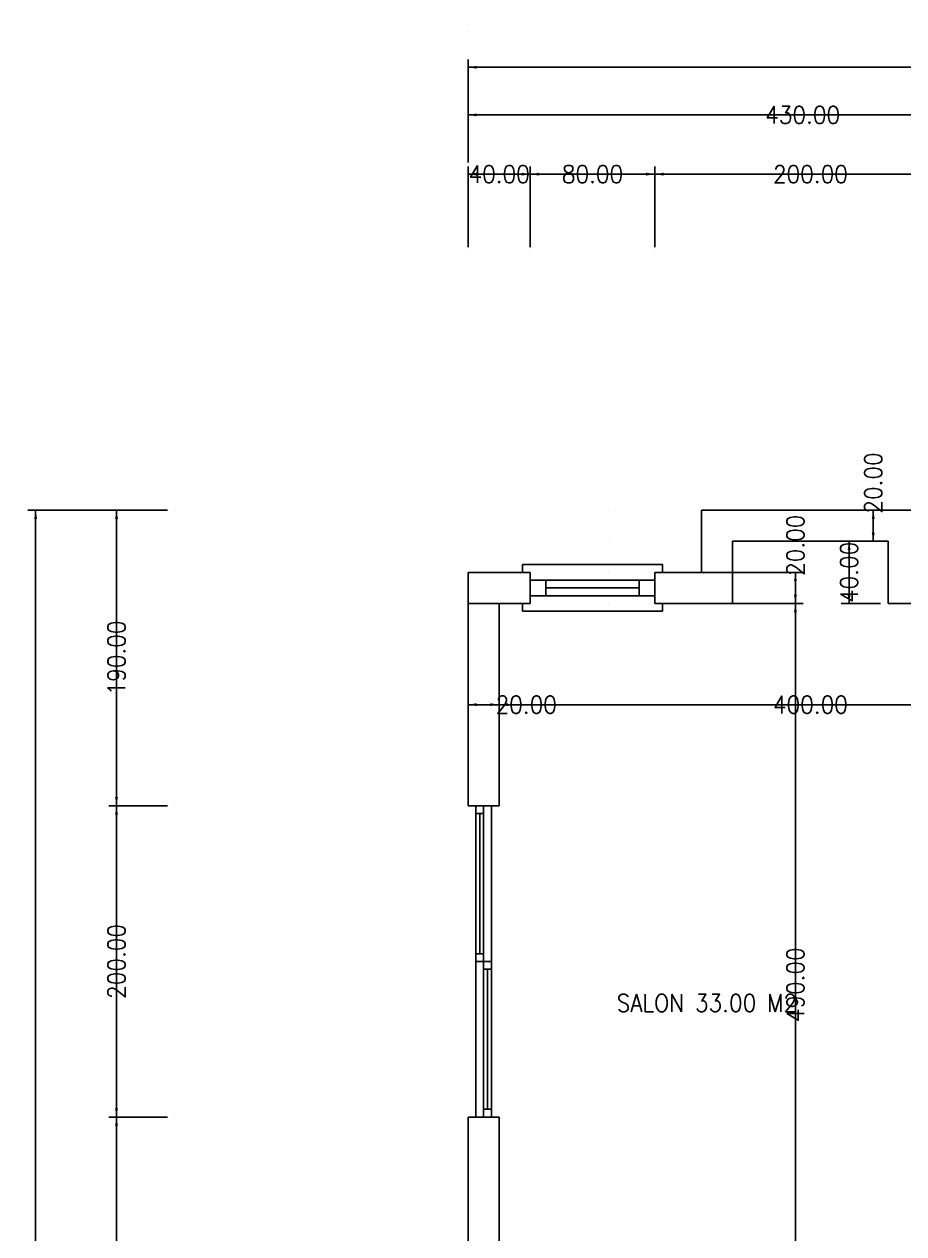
# Model space of a CAD drawing. Header units: millimetres. Extents: x -298 to 14912, y -1297 to 14957.
# Drawn here: x -298 to 5354, y 7185 to 14957 of the extents above; entities that cross this region are included whole.
import ezdxf

# ---------------------------------------------------------------- set-up
doc = ezdxf.new("R2010")
doc.units = ezdxf.units.MM
doc.layers.get('0').update_dxf_attribs({"linetype": 'CONTINUOUS'})
doc.layers.add('DIMENSIONS', color=3, linetype='CONTINUOUS')
doc.styles.get("Standard").update_dxf_attribs({"font": 'STANDARD'})
doc.dimstyles.get("Standard").update_dxf_attribs({"dimtxt": 112, "dimasz": 56, "dimexe": 50, "dimexo": 50, "dimgap": 0.0625, "dimtad": 0, "dimtoh": 1, "dimdec": 4, "dimzin": 1, "dimdsep": 46, "dimtxsty": 'STANDARD', "dimcen": 0.09, "dimadec": 0, "dimazin": 0, "dimtfac": 1, "dimtdec": 4, "dimtofl": 0, "dimtmove": 0, "dimatfit": 3, "dimfxl": 1, "dimtolj": 1, "dimtzin": 0, "dimarcsym": 0})

# ---------------------------------------------------------------- blocks, each defined once
blk = doc.blocks.new('*D1')
at = {"layer": 'DIMENSIONS', "color": 0, "linetype": 'ByBlock', "lineweight": -2}
for p, q in [((2553.9, 10402), (2553.9, 10634.7)), ((2553.9, 10584.7), (2753.9, 10584.7)), ((2753.9, 10402), (2753.9, 10634.7))]:
    blk.add_line(p, q, dxfattribs=at)
for points in [[(2553.9, 10584.7), (2609.9, 10594), (2609.9, 10575.4)], [(2753.9, 10584.7), (2697.9, 10575.4), (2697.9, 10594)]]:
    blk.add_solid(points, dxfattribs=at)
at = {"layer": 'DIMENSIONS', "color": 0, "linetype": 'CONTINUOUS', "lineweight": -2, "insert": (2928.1, 10584.7), "char_height": 112, "width": 348.444, "attachment_point": 5}
blk.add_mtext('20.00', dxfattribs=at)
blk = doc.blocks.new('*D2')
at = {"layer": 'DIMENSIONS', "color": 0, "linetype": 'ByBlock', "lineweight": -2}
for p, q in [((2753.9, 10402), (2753.9, 10634.7)), ((2753.9, 10584.7), (6753.9, 10584.7)), ((6753.9, 10402), (6753.9, 10634.7))]:
    blk.add_line(p, q, dxfattribs=at)
for points in [[(2753.9, 10584.7), (2809.9, 10594), (2809.9, 10575.4)], [(6753.9, 10584.7), (6697.9, 10575.4), (6697.9, 10594)]]:
    blk.add_solid(points, dxfattribs=at)
at = {"layer": 'DIMENSIONS', "color": 0, "linetype": 'CONTINUOUS', "lineweight": -2, "insert": (4753.9, 10584.7), "char_height": 112, "width": 448, "attachment_point": 5}
blk.add_mtext('400.00', dxfattribs=at)
blk = doc.blocks.new('*D30')
at = {"layer": 'DIMENSIONS', "color": 0, "linetype": 'ByBlock', "lineweight": -2}
for p, q in [((3803.9, 11234.7), (4707.4, 11234.7)), ((4657.4, 6334.7), (4657.4, 11234.7)), ((3803.9, 6334.7), (4707.4, 6334.7))]:
    blk.add_line(p, q, dxfattribs=at)
for points in [[(4657.4, 11234.7), (4666.8, 11178.7), (4648.1, 11178.7)], [(4657.4, 6334.7), (4648.1, 6390.7), (4666.8, 6390.7)]]:
    blk.add_solid(points, dxfattribs=at)
at = {"layer": 'DIMENSIONS', "color": 0, "linetype": 'CONTINUOUS', "lineweight": -2, "insert": (4657.4, 8784.7), "char_height": 112, "width": 448, "attachment_point": 5, "rotation": 90}
blk.add_mtext('490.00', dxfattribs=at)
blk = doc.blocks.new('*D31')
at = {"layer": 'DIMENSIONS', "color": 0, "linetype": 'ByBlock', "lineweight": -2}
for p, q in [((3803.9, 11434.7), (4707.4, 11434.7)), ((4657.4, 11234.7), (4657.4, 11434.7)), ((3803.9, 11234.7), (4707.4, 11234.7))]:
    blk.add_line(p, q, dxfattribs=at)
for points in [[(4657.4, 11434.7), (4666.8, 11378.7), (4648.1, 11378.7)], [(4657.4, 11234.7), (4648.1, 11290.7), (4666.8, 11290.7)]]:
    blk.add_solid(points, dxfattribs=at)
at = {"layer": 'DIMENSIONS', "color": 0, "linetype": 'CONTINUOUS', "lineweight": -2, "insert": (4657.4, 11609), "char_height": 112, "width": 348.444, "attachment_point": 5, "rotation": 90}
blk.add_mtext('20.00', dxfattribs=at)
blk = doc.blocks.new('*D32')
at = {"layer": 'DIMENSIONS', "color": 0, "linetype": 'ByBlock', "lineweight": -2}
for p, q in [((4303.9, 11834.7), (5207.4, 11834.7)), ((5157.4, 11634.7), (5157.4, 11834.7)), ((4303.9, 11634.7), (5207.4, 11634.7))]:
    blk.add_line(p, q, dxfattribs=at)
for points in [[(5157.4, 11834.7), (5166.8, 11778.7), (5148.1, 11778.7)], [(5157.4, 11634.7), (5148.1, 11690.7), (5166.8, 11690.7)]]:
    blk.add_solid(points, dxfattribs=at)
at = {"layer": 'DIMENSIONS', "color": 0, "linetype": 'CONTINUOUS', "lineweight": -2, "insert": (5157.4, 12009), "char_height": 112, "width": 348.444, "attachment_point": 5, "rotation": 90}
blk.add_mtext('20.00', dxfattribs=at)
blk = doc.blocks.new('*D33')
at = {"layer": 'DIMENSIONS', "color": 0, "linetype": 'ByBlock', "lineweight": -2}
for p, q in [((5203.9, 11634.7), (4952.4, 11634.7)), ((5002.4, 11234.7), (5002.4, 11634.7)), ((5203.9, 11234.7), (4952.4, 11234.7))]:
    blk.add_line(p, q, dxfattribs=at)
for points in [[(5002.4, 11634.7), (5011.7, 11578.7), (4993, 11578.7)], [(5002.4, 11234.7), (4993, 11290.7), (5011.7, 11290.7)]]:
    blk.add_solid(points, dxfattribs=at)
at = {"layer": 'DIMENSIONS', "color": 0, "linetype": 'CONTINUOUS', "lineweight": -2, "insert": (5002.4, 11434.7), "char_height": 112, "width": 360.889, "attachment_point": 5, "rotation": 90}
blk.add_mtext('40.00', dxfattribs=at)
blk = doc.blocks.new('*D60')
at = {"layer": 'DIMENSIONS', "color": 0, "linetype": 'ByBlock', "lineweight": -2}
for p, q in [((2553.9, 13524.2), (2553.9, 14043.6)), ((2553.9, 13993.6), (2953.9, 13993.6)), ((2953.9, 13524.2), (2953.9, 14043.6))]:
    blk.add_line(p, q, dxfattribs=at)
for points in [[(2553.9, 13993.6), (2609.9, 14002.9), (2609.9, 13984.2)], [(2953.9, 13993.6), (2897.9, 13984.2), (2897.9, 14002.9)]]:
    blk.add_solid(points, dxfattribs=at)
at = {"layer": 'DIMENSIONS', "color": 0, "linetype": 'CONTINUOUS', "lineweight": -2, "insert": (2753.9, 13993.6), "char_height": 112, "width": 360.889, "attachment_point": 5}
blk.add_mtext('40.00', dxfattribs=at)
blk = doc.blocks.new('*D61')
at = {"layer": 'DIMENSIONS', "color": 0, "linetype": 'ByBlock', "lineweight": -2}
for p, q in [((2953.9, 13524.2), (2953.9, 14043.6)), ((2953.9, 13993.6), (3753.9, 13993.6)), ((3753.9, 13524.2), (3753.9, 14043.6))]:
    blk.add_line(p, q, dxfattribs=at)
for points in [[(2953.9, 13993.6), (3009.9, 14002.9), (3009.9, 13984.2)], [(3753.9, 13993.6), (3697.9, 13984.2), (3697.9, 14002.9)]]:
    blk.add_solid(points, dxfattribs=at)
at = {"layer": 'DIMENSIONS', "color": 0, "linetype": 'CONTINUOUS', "lineweight": -2, "insert": (3353.9, 13993.6), "char_height": 112, "width": 348.444, "attachment_point": 5}
blk.add_mtext('80.00', dxfattribs=at)
blk = doc.blocks.new('*D62')
at = {"layer": 'DIMENSIONS', "color": 0, "linetype": 'ByBlock', "lineweight": -2}
for p, q in [((3753.9, 13524.2), (3753.9, 14043.6)), ((3753.9, 13993.6), (5753.9, 13993.6)), ((5753.9, 13524.2), (5753.9, 14043.6))]:
    blk.add_line(p, q, dxfattribs=at)
for points in [[(3753.9, 13993.6), (3809.9, 14002.9), (3809.9, 13984.2)], [(5753.9, 13993.6), (5697.9, 13984.2), (5697.9, 14002.9)]]:
    blk.add_solid(points, dxfattribs=at)
at = {"layer": 'DIMENSIONS', "color": 0, "linetype": 'CONTINUOUS', "lineweight": -2, "insert": (4753.9, 13993.6), "char_height": 112, "width": 435.556, "attachment_point": 5}
blk.add_mtext('200.00', dxfattribs=at)
blk = doc.blocks.new('*D67')
at = {"layer": 'DIMENSIONS', "color": 0, "linetype": 'ByBlock', "lineweight": -2}
for p, q in [((2553.9, 14069), (2553.9, 14424.2)), ((6853.9, 14069), (6853.9, 14424.2)), ((2553.9, 14374.2), (6853.9, 14374.2))]:
    blk.add_line(p, q, dxfattribs=at)
for points in [[(2553.9, 14374.2), (2609.9, 14383.5), (2609.9, 14364.9)], [(6853.9, 14374.2), (6797.9, 14364.9), (6797.9, 14383.5)]]:
    blk.add_solid(points, dxfattribs=at)
at = {"layer": 'DIMENSIONS', "color": 0, "linetype": 'CONTINUOUS', "lineweight": -2, "insert": (4703.9, 14374.2), "char_height": 112, "width": 448, "attachment_point": 5}
blk.add_mtext('430.00', dxfattribs=at)
blk = doc.blocks.new('*D69')
at = {"layer": 'DIMENSIONS', "color": 0, "linetype": 'ByBlock', "lineweight": -2}
for p, q in [((2553.9, 14419.3), (2553.9, 14730.4)), ((11453.9, 14419.3), (11453.9, 14730.4)), ((2553.9, 14680.4), (11453.9, 14680.4))]:
    blk.add_line(p, q, dxfattribs=at)
for points in [[(2553.9, 14680.4), (2609.9, 14689.8), (2609.9, 14671.1)], [(11453.9, 14680.4), (11397.9, 14671.1), (11397.9, 14689.8)]]:
    blk.add_solid(points, dxfattribs=at)
at = {"layer": 'DIMENSIONS', "color": 0, "linetype": 'CONTINUOUS', "lineweight": -2, "insert": (7003.9, 14680.4), "char_height": 112, "width": 435.556, "attachment_point": 5}
blk.add_mtext('890.00', dxfattribs=at)
blk = doc.blocks.new('*D76')
at = {"layer": 'DIMENSIONS', "color": 0, "linetype": 'ByBlock', "lineweight": -2}
for p, q in [((623.6, 11834.7), (245.4, 11834.7)), ((295.4, 11834.7), (295.4, 9934.7)), ((623.6, 9934.7), (245.4, 9934.7))]:
    blk.add_line(p, q, dxfattribs=at)
for points in [[(295.4, 11834.7), (304.7, 11778.7), (286.1, 11778.7)], [(295.4, 9934.7), (286.1, 9990.7), (304.7, 9990.7)]]:
    blk.add_solid(points, dxfattribs=at)
at = {"layer": 'DIMENSIONS', "color": 0, "linetype": 'CONTINUOUS', "lineweight": -2, "insert": (295.4, 10884.7), "char_height": 112, "width": 410.667, "attachment_point": 5, "rotation": 90}
blk.add_mtext('190.00', dxfattribs=at)
blk = doc.blocks.new('*D77')
at = {"layer": 'DIMENSIONS', "color": 0, "linetype": 'ByBlock', "lineweight": -2}
for p, q in [((623.6, 9934.7), (245.4, 9934.7)), ((295.4, 9934.7), (295.4, 7934.7)), ((623.6, 7934.7), (245.4, 7934.7))]:
    blk.add_line(p, q, dxfattribs=at)
for points in [[(295.4, 9934.7), (304.7, 9878.7), (286.1, 9878.7)], [(295.4, 7934.7), (286.1, 7990.7), (304.7, 7990.7)]]:
    blk.add_solid(points, dxfattribs=at)
at = {"layer": 'DIMENSIONS', "color": 0, "linetype": 'CONTINUOUS', "lineweight": -2, "insert": (295.4, 8934.7), "char_height": 112, "width": 435.556, "attachment_point": 5, "rotation": 90}
blk.add_mtext('200.00', dxfattribs=at)
blk = doc.blocks.new('*D78')
at = {"layer": 'DIMENSIONS', "color": 0, "linetype": 'ByBlock', "lineweight": -2}
for p, q in [((623.6, 7934.7), (245.4, 7934.7)), ((295.4, 7934.7), (295.4, 5834.7)), ((623.6, 5834.7), (245.4, 5834.7))]:
    blk.add_line(p, q, dxfattribs=at)
for points in [[(295.4, 7934.7), (304.7, 7878.7), (286.1, 7878.7)], [(295.4, 5834.7), (286.1, 5890.7), (304.7, 5890.7)]]:
    blk.add_solid(points, dxfattribs=at)
at = {"layer": 'DIMENSIONS', "color": 0, "linetype": 'CONTINUOUS', "lineweight": -2, "insert": (295.4, 6884.7), "char_height": 112, "width": 410.667, "attachment_point": 5, "rotation": 90}
blk.add_mtext('210.00', dxfattribs=at)
blk = doc.blocks.new('*D83')
at = {"layer": 'DIMENSIONS', "color": 0, "linetype": 'ByBlock', "lineweight": -2}
for p, q in [((245.4, 11834.7), (-274.2, 11834.7)), ((-224.2, 934.7), (-224.2, 11834.7)), ((245.4, 934.7), (-274.2, 934.7))]:
    blk.add_line(p, q, dxfattribs=at)
for points in [[(-224.2, 11834.7), (-214.9, 11778.7), (-233.5, 11778.7)], [(-224.2, 934.7), (-233.5, 990.7), (-214.9, 990.7)]]:
    blk.add_solid(points, dxfattribs=at)
at = {"layer": 'DIMENSIONS', "color": 0, "linetype": 'CONTINUOUS', "lineweight": -2, "insert": (-224.2, 6384.7), "char_height": 112, "width": 497.778, "attachment_point": 5, "rotation": 90}
blk.add_mtext('1090.00', dxfattribs=at)

msp = doc.modelspace()

# ---------------------------------------------------------------- linework, layer by layer
at = {"linetype": 'CONTINUOUS'}
for p, q in [((2553.8612, 14957.1333), (2553.8612, 14957.1333)), ((2553.8612, 14957.1333), (2553.8612, 14957.1333)), ((2553.8612, 13474.2191), (2553.8612, 13474.2191)), ((2553.8612, 13474.2191), (2553.8612, 13474.2191)), ((2953.8612, 13474.2191), (2953.8612, 13474.2191)), ((3753.8612, 13474.2191), (3753.8612, 13474.2191)), ((3753.8612, 13474.2191), (3753.8612, 13474.2191)), ((3753.8612, 13474.2191), (3753.8612, 13474.2191)), ((673.6354, 11834.7006), (673.6354, 11834.7006)), ((673.6354, 11834.7006), (673.6354, 11834.7006)), ((673.6354, 11834.7006), (673.6354, 11834.7006)), ((3453.8612, 11834.7006), (3453.8612, 11834.7006)), ((3453.8612, 11834.7006), (3453.8612, 11834.7006)), ((4053.8612, 11434.7006), (4053.8612, 11834.7006)), ((4053.8612, 11834.7006), (5453.8612, 11834.7006)), ((4053.8612, 11834.7006), (4053.8612, 11834.7006)), ((4053.8612, 11834.7006), (4053.8612, 11834.7006)), ((4053.8612, 11834.7006), (4053.8612, 11834.7006)), ((4253.8612, 11834.7006), (4253.8612, 11834.7006)), ((4357.4272, 11834.7006), (4357.4272, 11834.7006)), ((4357.4272, 11834.7006), (4357.4272, 11834.7006)), ((5253.8612, 11834.7006), (5253.8612, 11834.7006)), ((3453.8612, 11634.7006), (3453.8612, 11634.7006)), ((4053.8612, 11634.7006), (4053.8612, 11634.7006)), ((4053.8612, 11634.7006), (4053.8612, 11634.7006)), ((4053.8612, 11634.7006), (4053.8612, 11634.7006)), ((4253.8612, 11634.7006), (5253.8612, 11634.7006)), ((4253.8612, 11434.7006), (4253.8612, 11634.7006)), ((4253.8612, 11634.7006), (4253.8612, 11634.7006)), ((4253.8612, 11634.7006), (4253.8612, 11634.7006)), ((4357.4272, 11634.7006), (4357.4272, 11634.7006)), ((4357.4272, 11634.7006), (4357.4272, 11634.7006)), ((5253.8612, 11634.7006), (5253.8612, 11634.7006)), ((5253.8612, 11634.7006), (5253.8612, 11434.7006)), ((5253.8612, 11634.7006), (5253.8612, 11634.7006)), ((2553.8612, 11434.7006), (2553.8612, 11434.7006)), ((2553.8612, 11434.7006), (2953.8612, 11434.7006)), ((2553.8612, 9934.7006), (2553.8612, 11434.7006)), ((2553.8612, 11434.7006), (2553.8612, 11434.7006)), ((2553.8612, 11434.7006), (2553.8612, 11434.7006)), ((2553.8612, 11434.7006), (2553.8612, 11434.7006)), ((2753.8612, 11434.7006), (2753.8612, 11434.7006)), ((2903.8612, 11434.7006), (2903.8612, 11484.7006)), ((2903.8612, 11484.7006), (2903.8612, 11484.7006)), ((2903.8612, 11484.7006), (3803.8612, 11484.7006)), ((2953.8612, 11434.7006), (2903.8612, 11434.7006)), ((2953.8612, 11484.7006), (2953.8612, 11484.7006)), ((2953.8612, 11484.7006), (2953.8612, 11484.7006)), ((2953.8612, 11434.7006), (2953.8612, 11234.7006)), ((2953.8612, 11434.7006), (2953.8612, 11434.7006)), ((2953.8612, 11434.7006), (2953.8612, 11434.7006)), ((2953.8612, 11434.7006), (2953.8612, 11434.7006)), ((2953.8612, 11434.7006), (2953.8612, 11434.7006)), ((3453.8612, 11484.7006), (3453.8612, 11484.7006)), ((3453.8612, 11484.7006), (3453.8612, 11484.7006)), ((3453.8612, 11434.7006), (3453.8612, 11434.7006)), ((3453.8612, 11434.7006), (3453.8612, 11434.7006)), ((3753.8612, 11484.7006), (3753.8612, 11484.7006)), ((3753.8612, 11484.7006), (3753.8612, 11484.7006)), ((4053.8612, 11434.7006), (3753.8612, 11434.7006)), ((3753.8612, 11434.7006), (3753.8612, 11434.7006)), ((3753.8612, 11434.7006), (3753.8612, 11434.7006)), ((3753.8612, 11434.7006), (3753.8612, 11234.7006)), ((3753.8612, 11434.7006), (4053.8612, 11434.7006)), ((3753.8612, 11434.7006), (3803.8612, 11434.7006)), ((3753.8612, 11434.7006), (3753.8612, 11434.7006)), ((3753.8612, 11434.7006), (3753.8612, 11434.7006)), ((3753.8612, 11434.7006), (3753.8612, 11434.7006)), ((3753.8612, 11434.7006), (3753.8612, 11434.7006)), ((3753.8612, 11434.7006), (3753.8612, 11434.7006)), ((3753.8612, 11434.7006), (3753.8612, 11434.7006)), ((3753.8612, 11434.7006), (3753.8612, 11434.7006)), ((3803.8612, 11434.7006), (3803.8612, 11484.7006)), ((3803.8612, 11434.7006), (3803.8612, 11434.7006)), ((3803.8612, 11434.7006), (3803.8612, 11434.7006)), ((3803.8612, 11434.7006), (3803.8612, 11434.7006)), ((3803.8612, 11434.7006), (3803.8612, 11434.7006)), ((3803.8612, 11434.7006), (3803.8612, 11434.7006)), ((4053.8612, 11434.7006), (4053.8612, 11434.7006)), ((4053.8612, 11434.7006), (4053.8612, 11434.7006)), ((4053.8612, 11434.7006), (4053.8612, 11434.7006)), ((4253.8612, 11434.7006), (4253.8612, 11234.7006)), ((5253.8612, 11434.7006), (5253.8612, 11234.7006)), ((2953.8612, 11384.7006), (3753.8612, 11384.7006)), ((3053.8612, 11384.7006), (3053.8612, 11284.7006)), ((3453.8612, 11384.7006), (3453.8612, 11384.7006)), ((3453.8612, 11384.7006), (3453.8612, 11384.7006)), ((3653.8612, 11384.7006), (3653.8612, 11284.7006)), ((2953.8612, 11284.7006), (3753.8612, 11284.7006)), ((3053.8612, 11334.7006), (3653.8612, 11334.7006)), ((3453.8612, 11334.7006), (3453.8612, 11334.7006)), ((3453.8612, 11334.7006), (3453.8612, 11334.7006)), ((3453.8612, 11284.7006), (3453.8612, 11284.7006)), ((3453.8612, 11284.7006), (3453.8612, 11284.7006)), ((3453.8612, 11284.7006), (3453.8612, 11284.7006)), ((2553.8612, 11234.7006), (2553.8612, 11234.7006)), ((2753.8612, 11234.7006), (2553.8612, 11234.7006)), ((2753.8612, 11234.7006), (2753.8612, 11234.7006)), ((2753.8612, 11234.7006), (2953.8612, 11234.7006)), ((2753.8612, 9934.7006), (2753.8612, 11234.7006)), ((2753.8612, 11234.7006), (2753.8612, 11234.7006)), ((2953.8612, 11234.7006), (2903.8612, 11234.7006)), ((2903.8612, 11234.7006), (2903.8612, 11184.7006)), ((3453.8612, 11234.7006), (3453.8612, 11234.7006)), ((3753.8612, 11234.7006), (4053.8612, 11234.7006)), ((3753.8612, 11234.7006), (3803.8612, 11234.7006)), ((3753.8612, 11234.7006), (3753.8612, 11234.7006)), ((3803.8612, 11234.7006), (3803.8612, 11234.7006)), ((3803.8612, 11234.7006), (3803.8612, 11234.7006)), ((3803.8612, 11234.7006), (3803.8612, 11184.7006)), ((4053.8612, 11234.7006), (4253.8612, 11234.7006)), ((4253.8612, 11234.7006), (4253.8612, 11234.7006)), ((4253.8612, 11234.7006), (4253.8612, 11234.7006)), ((4357.4272, 11234.7006), (4357.4272, 11234.7006)), ((5453.8612, 11234.7006), (5253.8612, 11234.7006)), ((2903.8612, 11184.7006), (2903.8612, 11184.7006)), ((2903.8612, 11184.7006), (3803.8612, 11184.7006)), ((3453.8612, 11184.7006), (3453.8612, 11184.7006)), ((3453.8612, 11184.7006), (3453.8612, 11184.7006)), ((2553.8612, 10351.9816), (2553.8612, 10351.9816)), ((2753.8612, 10351.9816), (2753.8612, 10351.9816)), ((2753.8612, 10351.9816), (2753.8612, 10351.9816)), ((673.6354, 9934.7006), (673.6354, 9934.7006)), ((673.6354, 9934.7006), (673.6354, 9934.7006)), ((673.6354, 9934.7006), (673.6354, 9934.7006)), ((2553.8612, 9934.7006), (2753.8612, 9934.7006)), ((2553.8612, 9934.7006), (2553.8612, 9934.7006)), ((2553.8612, 9934.7006), (2553.8612, 9934.7006)), ((2603.8612, 8934.7006), (2603.8612, 9934.7006)), ((2603.8612, 9934.7006), (2603.8612, 9934.7006)), ((2653.8612, 9884.7006), (2603.8612, 9884.7006)), ((2628.8612, 9884.7006), (2628.8612, 8984.7006)), ((2653.8612, 7934.7006), (2653.8612, 9934.7006)), ((2653.8612, 9934.7006), (2653.8612, 9884.7006)), ((2703.8612, 9934.7006), (2703.8612, 9934.7006)), ((2703.8612, 9934.7006), (2703.8612, 9934.7006)), ((2703.8612, 8934.7006), (2703.8612, 9934.7006)), ((2653.8612, 8984.7006), (2603.8612, 8984.7006)), ((2603.8612, 8959.7006), (2603.8612, 8959.7006)), ((2653.8612, 8934.7006), (2653.8612, 8984.7006)), ((2653.8612, 8984.7006), (2653.8612, 8984.7006)), ((2653.8612, 8984.7006), (2653.8612, 8984.7006)), ((2703.8612, 8959.7006), (2703.8612, 8959.7006)), ((2703.8612, 8959.7006), (2703.8612, 8959.7006)), ((2603.8612, 8934.7006), (2603.8612, 8934.7006)), ((2603.8612, 8934.7006), (2603.8612, 8934.7006)), ((2703.8612, 8934.7006), (2603.8612, 8934.7006)), ((2603.8612, 8934.7006), (2603.8612, 7934.7006)), ((2603.8612, 8909.7006), (2603.8612, 8909.7006)), ((2603.8612, 8909.7006), (2603.8612, 8909.7006)), ((2603.8612, 8884.7006), (2603.8612, 8884.7006)), ((2653.8612, 8934.7006), (2653.8612, 8934.7006)), ((2653.8612, 8909.7006), (2653.8612, 8909.7006)), ((2703.8612, 8884.7006), (2653.8612, 8884.7006)), ((2678.8612, 8884.7006), (2678.8612, 7984.7006)), ((2703.8612, 8934.7006), (2703.8612, 8934.7006)), ((2703.8612, 8934.7006), (2703.8612, 8909.7006)), ((2703.8612, 7984.7006), (2703.8612, 8909.7006)), ((2703.8612, 8909.7006), (2703.8612, 8909.7006)), ((2703.8612, 8909.7006), (2703.8612, 8909.7006)), ((2703.8612, 8884.7006), (2703.8612, 8884.7006)), ((673.6354, 7934.7006), (673.6354, 7934.7006)), ((673.6354, 7934.7006), (673.6354, 7934.7006)), ((673.6354, 7934.7006), (673.6354, 7934.7006)), ((2553.8612, 6134.7006), (2553.8612, 7934.7006)), ((2553.8612, 7934.7006), (2553.8612, 7934.7006)), ((2553.8612, 7934.7006), (2553.8612, 7934.7006)), ((2553.8612, 7934.7006), (2753.8612, 7934.7006)), ((2553.8612, 6134.7006), (2553.8612, 7934.7006)), ((2553.8612, 7934.7006), (2553.8612, 7934.7006)), ((2553.8612, 7934.7006), (2553.8612, 7934.7006)), ((2553.8612, 7934.7006), (2553.8612, 7934.7006)), ((2553.8612, 7934.7006), (2553.8612, 7934.7006)), ((2603.8612, 7934.7006), (2603.8612, 7934.7006)), ((2703.8612, 7984.7006), (2653.8612, 7984.7006)), ((2703.8612, 7934.7006), (2653.8612, 7934.7006)), ((2703.8612, 7934.7006), (2703.8612, 7984.7006)), ((2703.8612, 7934.7006), (2703.8612, 7934.7006)), ((2703.8612, 7934.7006), (2703.8612, 7934.7006)), ((2753.8612, 6334.7006), (2753.8612, 7934.7006))]:
    msp.add_line(p, q, dxfattribs=at)

# ---------------------------------------------------------------- texts
msp.add_text('SALON 33.00 M2', height=112).set_placement((3509.3981, 8611.9951))

# ---------------------------------------------------------------- dimensions: what is measured, and where the dimension line sits
at = {"layer": 'DIMENSIONS'}
for p1, p2, distance, text, picture, middle in [((2553.8612, 14369.2949), (11453.8612, 14369.2949), 311.1496, '890.00', '*D69', (7003.8612, 14680.4445)), ((2553.8612, 14018.989), (6853.8612, 14018.989), 355.2007, '430.00', '*D67', (4703.8612, 14374.1897)), ((2553.8612, 13474.2191), (2953.8612, 13474.2191), 519.3485, '40.00', '*D60', (2753.8612, 13993.5676)), ((2953.8612, 13474.2191), (3753.8612, 13474.2191), 519.3485, '80.00', '*D61', (3353.8612, 13993.5676)), ((3753.8612, 13474.2191), (5753.8612, 13474.2191), 519.3485, '200.00', '*D62', (4753.8612, 13993.5676)), ((4253.8612, 11634.7006), (4253.8612, 11834.7006), -903.566, '20.00', '*D32', (5157.4272, 11734.7006)), ((295.3955, 934.7006), (295.3955, 11834.7006), 519.5865, '1090.00', '*D83', (-224.191, 6384.7006)), ((673.6354, 11834.7006), (673.6354, 9934.7006), -378.2399, '190.00', '*D76', (295.3955, 10884.7006)), ((3753.8612, 11234.7006), (3753.8612, 11434.7006), -903.566, '20.00', '*D31', (4657.4272, 11334.7006)), ((5253.8612, 11234.7006), (5253.8612, 11634.7006), 251.4936, '40.00', '*D33', (5002.3676, 11434.7006)), ((3753.8612, 6334.7006), (3753.8612, 11234.7006), -903.566, '490.00', '*D30', (4657.4272, 8784.7006)), ((2553.8612, 10351.9816), (2753.8612, 10351.9816), 232.719, '20.00', '*D1', (2653.8612, 10584.7006)), ((2753.8612, 10351.9816), (6753.8612, 10351.9816), 232.719, '400.00', '*D2', (4753.8612, 10584.7006)), ((673.6354, 9934.7006), (673.6354, 7934.7006), -378.2399, '200.00', '*D77', (295.3955, 8934.7006)), ((673.6354, 7934.7006), (673.6354, 5834.7006), -378.2399, '210.00', '*D78', (295.3955, 6884.7006))]:
    dim = msp.add_aligned_dim(p1=p1, p2=p2, distance=distance, text=text, dimstyle='STANDARD', dxfattribs=at)
    dim.commit()
    dim.dimension.update_dxf_attribs({"geometry": picture, "text_midpoint": middle})

doc.saveas('drawing.dxf')
